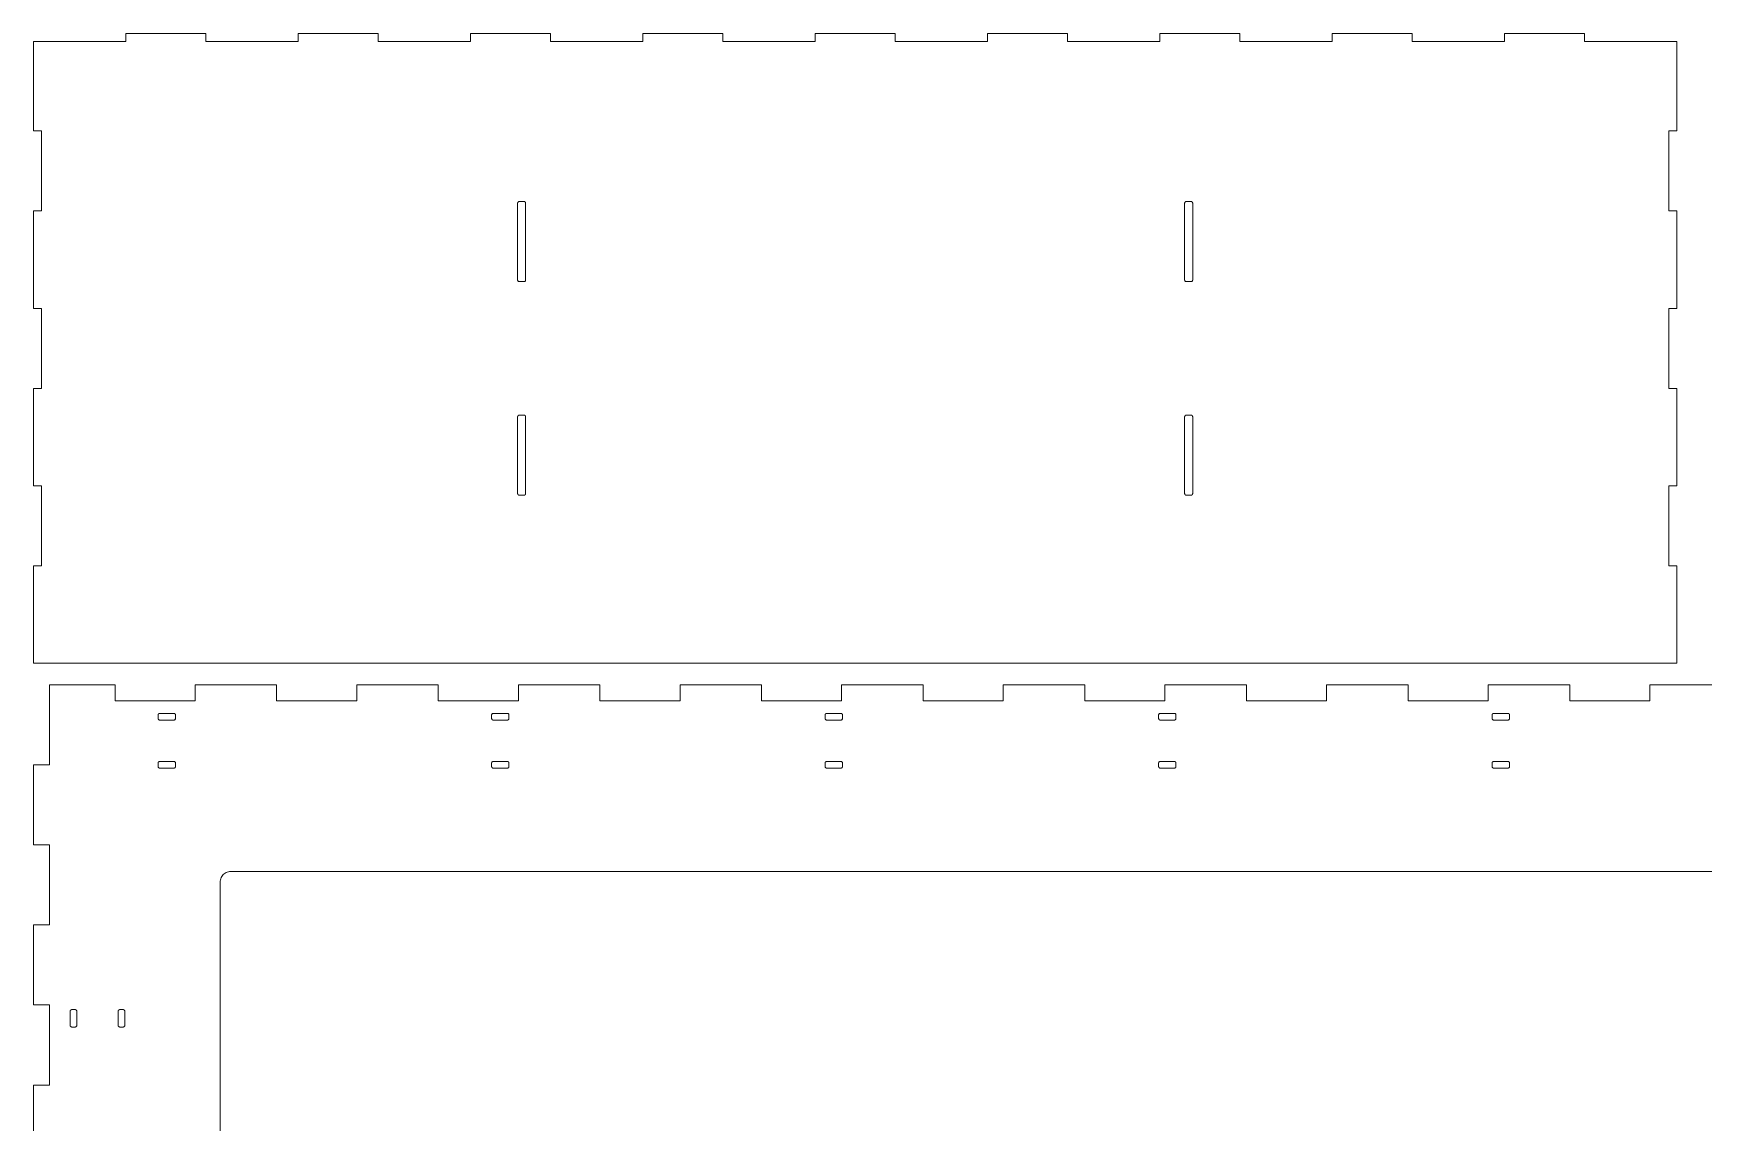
# Model space of a CAD drawing. Header units: millimetres. Extents: x 0 to 3016, y 0 to 2002.
# Drawn here: x 0 to 626, y 1594 to 2002 of the extents above; entities that cross this region are included whole.
import ezdxf

# ---------------------------------------------------------------- set-up
doc = ezdxf.new("R2010")
doc.units = ezdxf.units.MM
doc.layers.add('CORTE', color=1, linetype='Continuous', lineweight=0)

msp = doc.modelspace()

# ---------------------------------------------------------------- linework, layer by layer
at = {"layer": 'CORTE'}
for points in [[(0, 1766), (34.6, 1766), (64.6, 1766), (99.2, 1766), (129.2, 1766), (163.8, 1766), (193.8, 1766), (228.4, 1766), (258.4, 1766), (293, 1766), (323, 1766), (357.6, 1766), (387.6, 1766), (422.2, 1766), (452.2, 1766), (486.8, 1766), (516.8, 1766), (551.4, 1766), (581.4, 1766), (616, 1766), (616, 1802.5), (613, 1802.5), (613, 1832.5), (616, 1832.5), (616, 1869), (613, 1869), (613, 1899), (616, 1899), (616, 1935.5), (613, 1935.5), (613, 1965.5), (616, 1965.5), (616, 1999), (581.4, 1999), (581.4, 2002), (551.4, 2002), (551.4, 1999), (516.8, 1999), (516.8, 2002), (486.8, 2002), (486.8, 1999), (452.2, 1999), (452.2, 2002), (422.2, 2002), (422.2, 1999), (387.6, 1999), (387.6, 2002), (357.6, 2002), (357.6, 1999), (323, 1999), (323, 2002), (293, 2002), (293, 1999), (258.4, 1999), (258.4, 2002), (228.4, 2002), (228.4, 1999), (193.8, 1999), (193.8, 2002), (163.8, 2002), (163.8, 1999), (129.2, 1999), (129.2, 2002), (99.2, 2002), (99.2, 1999), (64.6, 1999), (64.6, 2002), (34.6, 2002), (34.6, 1999), (0, 1999), (0, 1965.5), (3, 1965.5), (3, 1935.5), (0, 1935.5), (0, 1899), (3, 1899), (3, 1869), (0, 1869), (0, 1832.5), (3, 1832.5), (3, 1802.5), (0, 1802.5), (0, 1766)], [(183.9, 1909), (183.967179, 1909.003773), (184.033513, 1909.015043), (184.098167, 1909.03367), (184.16033, 1909.059419), (184.219219, 1909.091965), (184.274094, 1909.130901), (184.324264, 1909.175736), (184.369099, 1909.225906), (184.408035, 1909.280781), (184.440581, 1909.33967), (184.46633, 1909.401833), (184.484957, 1909.466487), (184.496227, 1909.532821), (184.5, 1909.6), (184.5, 1938.4), (184.496227, 1938.467179), (184.484957, 1938.533513), (184.46633, 1938.598167), (184.440581, 1938.66033), (184.408035, 1938.719219), (184.369099, 1938.774094), (184.324264, 1938.824264), (184.274094, 1938.869099), (184.219219, 1938.908035), (184.16033, 1938.940581), (184.098167, 1938.96633), (184.033513, 1938.984957), (183.967179, 1938.996227), (183.9, 1939), (182.1, 1939), (182.032821, 1938.996227), (181.966487, 1938.984957), (181.901833, 1938.96633), (181.83967, 1938.940581), (181.780781, 1938.908035), (181.725906, 1938.869099), (181.675736, 1938.824264), (181.630901, 1938.774094), (181.591965, 1938.719219), (181.559419, 1938.66033), (181.53367, 1938.598167), (181.515043, 1938.533513), (181.503773, 1938.467179), (181.5, 1938.4), (181.5, 1909.6), (181.503773, 1909.532821), (181.515043, 1909.466487), (181.53367, 1909.401833), (181.559419, 1909.33967), (181.591965, 1909.280781), (181.630901, 1909.225906), (181.675736, 1909.175736), (181.725906, 1909.130901), (181.780781, 1909.091965), (181.83967, 1909.059419), (181.901833, 1909.03367), (181.966487, 1909.015043), (182.032821, 1909.003773), (182.1, 1909)], [(433.9, 1909), (433.967179, 1909.003773), (434.033513, 1909.015043), (434.098167, 1909.03367), (434.16033, 1909.059419), (434.219219, 1909.091965), (434.274094, 1909.130901), (434.324264, 1909.175736), (434.369099, 1909.225906), (434.408035, 1909.280781), (434.440581, 1909.33967), (434.46633, 1909.401833), (434.484957, 1909.466487), (434.496227, 1909.532821), (434.5, 1909.6), (434.5, 1938.4), (434.496227, 1938.467179), (434.484957, 1938.533513), (434.46633, 1938.598167), (434.440581, 1938.66033), (434.408035, 1938.719219), (434.369099, 1938.774094), (434.324264, 1938.824264), (434.274094, 1938.869099), (434.219219, 1938.908035), (434.16033, 1938.940581), (434.098167, 1938.96633), (434.033513, 1938.984957), (433.967179, 1938.996227), (433.9, 1939), (432.1, 1939), (432.032821, 1938.996227), (431.966487, 1938.984957), (431.901833, 1938.96633), (431.83967, 1938.940581), (431.780781, 1938.908035), (431.725906, 1938.869099), (431.675736, 1938.824264), (431.630901, 1938.774094), (431.591965, 1938.719219), (431.559419, 1938.66033), (431.53367, 1938.598167), (431.515043, 1938.533513), (431.503773, 1938.467179), (431.5, 1938.4), (431.5, 1909.6), (431.503773, 1909.532821), (431.515043, 1909.466487), (431.53367, 1909.401833), (431.559419, 1909.33967), (431.591965, 1909.280781), (431.630901, 1909.225906), (431.675736, 1909.175736), (431.725906, 1909.130901), (431.780781, 1909.091965), (431.83967, 1909.059419), (431.901833, 1909.03367), (431.966487, 1909.015043), (432.032821, 1909.003773), (432.1, 1909)], [(183.9, 1829), (183.967179, 1829.003773), (184.033513, 1829.015043), (184.098167, 1829.03367), (184.16033, 1829.059419), (184.219219, 1829.091965), (184.274094, 1829.130901), (184.324264, 1829.175736), (184.369099, 1829.225906), (184.408035, 1829.280781), (184.440581, 1829.33967), (184.46633, 1829.401833), (184.484957, 1829.466487), (184.496227, 1829.532821), (184.5, 1829.6), (184.5, 1858.4), (184.496227, 1858.467179), (184.484957, 1858.533513), (184.46633, 1858.598167), (184.440581, 1858.66033), (184.408035, 1858.719219), (184.369099, 1858.774094), (184.324264, 1858.824264), (184.274094, 1858.869099), (184.219219, 1858.908035), (184.16033, 1858.940581), (184.098167, 1858.96633), (184.033513, 1858.984957), (183.967179, 1858.996227), (183.9, 1859), (182.1, 1859), (182.032821, 1858.996227), (181.966487, 1858.984957), (181.901833, 1858.96633), (181.83967, 1858.940581), (181.780781, 1858.908035), (181.725906, 1858.869099), (181.675736, 1858.824264), (181.630901, 1858.774094), (181.591965, 1858.719219), (181.559419, 1858.66033), (181.53367, 1858.598167), (181.515043, 1858.533513), (181.503773, 1858.467179), (181.5, 1858.4), (181.5, 1829.6), (181.503773, 1829.532821), (181.515043, 1829.466487), (181.53367, 1829.401833), (181.559419, 1829.33967), (181.591965, 1829.280781), (181.630901, 1829.225906), (181.675736, 1829.175736), (181.725906, 1829.130901), (181.780781, 1829.091965), (181.83967, 1829.059419), (181.901833, 1829.03367), (181.966487, 1829.015043), (182.032821, 1829.003773), (182.1, 1829)], [(433.9, 1829), (433.967179, 1829.003773), (434.033513, 1829.015043), (434.098167, 1829.03367), (434.16033, 1829.059419), (434.219219, 1829.091965), (434.274094, 1829.130901), (434.324264, 1829.175736), (434.369099, 1829.225906), (434.408035, 1829.280781), (434.440581, 1829.33967), (434.46633, 1829.401833), (434.484957, 1829.466487), (434.496227, 1829.532821), (434.5, 1829.6), (434.5, 1858.4), (434.496227, 1858.467179), (434.484957, 1858.533513), (434.46633, 1858.598167), (434.440581, 1858.66033), (434.408035, 1858.719219), (434.369099, 1858.774094), (434.324264, 1858.824264), (434.274094, 1858.869099), (434.219219, 1858.908035), (434.16033, 1858.940581), (434.098167, 1858.96633), (434.033513, 1858.984957), (433.967179, 1858.996227), (433.9, 1859), (432.1, 1859), (432.032821, 1858.996227), (431.966487, 1858.984957), (431.901833, 1858.96633), (431.83967, 1858.940581), (431.780781, 1858.908035), (431.725906, 1858.869099), (431.675736, 1858.824264), (431.630901, 1858.774094), (431.591965, 1858.719219), (431.559419, 1858.66033), (431.53367, 1858.598167), (431.515043, 1858.533513), (431.503773, 1858.467179), (431.5, 1858.4), (431.5, 1829.6), (431.503773, 1829.532821), (431.515043, 1829.466487), (431.53367, 1829.401833), (431.559419, 1829.33967), (431.591965, 1829.280781), (431.630901, 1829.225906), (431.675736, 1829.175736), (431.725906, 1829.130901), (431.780781, 1829.091965), (431.83967, 1829.059419), (431.901833, 1829.03367), (431.966487, 1829.015043), (432.032821, 1829.003773), (432.1, 1829)], [(53.25, 1746.65), (53.246227, 1746.717179), (53.234957, 1746.783513), (53.21633, 1746.848167), (53.190581, 1746.91033), (53.158035, 1746.969219), (53.119099, 1747.024094), (53.074264, 1747.074264), (53.024094, 1747.119099), (52.969219, 1747.158035), (52.91033, 1747.190581), (52.848167, 1747.21633), (52.783513, 1747.234957), (52.717179, 1747.246227), (52.65, 1747.25), (47.35, 1747.25), (47.282821, 1747.246227), (47.216487, 1747.234957), (47.151833, 1747.21633), (47.08967, 1747.190581), (47.030781, 1747.158035), (46.975906, 1747.119099), (46.925736, 1747.074264), (46.880901, 1747.024094), (46.841965, 1746.969219), (46.809419, 1746.91033), (46.78367, 1746.848167), (46.765043, 1746.783513), (46.753773, 1746.717179), (46.75, 1746.65), (46.75, 1745.35), (46.753773, 1745.282821), (46.765043, 1745.216487), (46.78367, 1745.151833), (46.809419, 1745.08967), (46.841965, 1745.030781), (46.880901, 1744.975906), (46.925736, 1744.925736), (46.975906, 1744.880901), (47.030781, 1744.841965), (47.08967, 1744.809419), (47.151833, 1744.78367), (47.216487, 1744.765043), (47.282821, 1744.753773), (47.35, 1744.75), (52.65, 1744.75), (52.717179, 1744.753773), (52.783513, 1744.765043), (52.848167, 1744.78367), (52.91033, 1744.809419), (52.969219, 1744.841965), (53.024094, 1744.880901), (53.074264, 1744.925736), (53.119099, 1744.975906), (53.158035, 1745.030781), (53.190581, 1745.08967), (53.21633, 1745.151833), (53.234957, 1745.216487), (53.246227, 1745.282821), (53.25, 1745.35)], [(178.25, 1746.65), (178.246227, 1746.717179), (178.234957, 1746.783513), (178.21633, 1746.848167), (178.190581, 1746.91033), (178.158035, 1746.969219), (178.119099, 1747.024094), (178.074264, 1747.074264), (178.024094, 1747.119099), (177.969219, 1747.158035), (177.91033, 1747.190581), (177.848167, 1747.21633), (177.783513, 1747.234957), (177.717179, 1747.246227), (177.65, 1747.25), (172.35, 1747.25), (172.282821, 1747.246227), (172.216487, 1747.234957), (172.151833, 1747.21633), (172.08967, 1747.190581), (172.030781, 1747.158035), (171.975906, 1747.119099), (171.925736, 1747.074264), (171.880901, 1747.024094), (171.841965, 1746.969219), (171.809419, 1746.91033), (171.78367, 1746.848167), (171.765043, 1746.783513), (171.753773, 1746.717179), (171.75, 1746.65), (171.75, 1745.35), (171.753773, 1745.282821), (171.765043, 1745.216487), (171.78367, 1745.151833), (171.809419, 1745.08967), (171.841965, 1745.030781), (171.880901, 1744.975906), (171.925736, 1744.925736), (171.975906, 1744.880901), (172.030781, 1744.841965), (172.08967, 1744.809419), (172.151833, 1744.78367), (172.216487, 1744.765043), (172.282821, 1744.753773), (172.35, 1744.75), (177.65, 1744.75), (177.717179, 1744.753773), (177.783513, 1744.765043), (177.848167, 1744.78367), (177.91033, 1744.809419), (177.969219, 1744.841965), (178.024094, 1744.880901), (178.074264, 1744.925736), (178.119099, 1744.975906), (178.158035, 1745.030781), (178.190581, 1745.08967), (178.21633, 1745.151833), (178.234957, 1745.216487), (178.246227, 1745.282821), (178.25, 1745.35)], [(303.25, 1746.65), (303.246227, 1746.717179), (303.234957, 1746.783513), (303.21633, 1746.848167), (303.190581, 1746.91033), (303.158035, 1746.969219), (303.119099, 1747.024094), (303.074264, 1747.074264), (303.024094, 1747.119099), (302.969219, 1747.158035), (302.91033, 1747.190581), (302.848167, 1747.21633), (302.783513, 1747.234957), (302.717179, 1747.246227), (302.65, 1747.25), (297.35, 1747.25), (297.282821, 1747.246227), (297.216487, 1747.234957), (297.151833, 1747.21633), (297.08967, 1747.190581), (297.030781, 1747.158035), (296.975906, 1747.119099), (296.925736, 1747.074264), (296.880901, 1747.024094), (296.841965, 1746.969219), (296.809419, 1746.91033), (296.78367, 1746.848167), (296.765043, 1746.783513), (296.753773, 1746.717179), (296.75, 1746.65), (296.75, 1745.35), (296.753773, 1745.282821), (296.765043, 1745.216487), (296.78367, 1745.151833), (296.809419, 1745.08967), (296.841965, 1745.030781), (296.880901, 1744.975906), (296.925736, 1744.925736), (296.975906, 1744.880901), (297.030781, 1744.841965), (297.08967, 1744.809419), (297.151833, 1744.78367), (297.216487, 1744.765043), (297.282821, 1744.753773), (297.35, 1744.75), (302.65, 1744.75), (302.717179, 1744.753773), (302.783513, 1744.765043), (302.848167, 1744.78367), (302.91033, 1744.809419), (302.969219, 1744.841965), (303.024094, 1744.880901), (303.074264, 1744.925736), (303.119099, 1744.975906), (303.158035, 1745.030781), (303.190581, 1745.08967), (303.21633, 1745.151833), (303.234957, 1745.216487), (303.246227, 1745.282821), (303.25, 1745.35)], [(428.25, 1746.65), (428.246227, 1746.717179), (428.234957, 1746.783513), (428.21633, 1746.848167), (428.190581, 1746.91033), (428.158035, 1746.969219), (428.119099, 1747.024094), (428.074264, 1747.074264), (428.024094, 1747.119099), (427.969219, 1747.158035), (427.91033, 1747.190581), (427.848167, 1747.21633), (427.783513, 1747.234957), (427.717179, 1747.246227), (427.65, 1747.25), (422.35, 1747.25), (422.282821, 1747.246227), (422.216487, 1747.234957), (422.151833, 1747.21633), (422.08967, 1747.190581), (422.030781, 1747.158035), (421.975906, 1747.119099), (421.925736, 1747.074264), (421.880901, 1747.024094), (421.841965, 1746.969219), (421.809419, 1746.91033), (421.78367, 1746.848167), (421.765043, 1746.783513), (421.753773, 1746.717179), (421.75, 1746.65), (421.75, 1745.35), (421.753773, 1745.282821), (421.765043, 1745.216487), (421.78367, 1745.151833), (421.809419, 1745.08967), (421.841965, 1745.030781), (421.880901, 1744.975906), (421.925736, 1744.925736), (421.975906, 1744.880901), (422.030781, 1744.841965), (422.08967, 1744.809419), (422.151833, 1744.78367), (422.216487, 1744.765043), (422.282821, 1744.753773), (422.35, 1744.75), (427.65, 1744.75), (427.717179, 1744.753773), (427.783513, 1744.765043), (427.848167, 1744.78367), (427.91033, 1744.809419), (427.969219, 1744.841965), (428.024094, 1744.880901), (428.074264, 1744.925736), (428.119099, 1744.975906), (428.158035, 1745.030781), (428.190581, 1745.08967), (428.21633, 1745.151833), (428.234957, 1745.216487), (428.246227, 1745.282821), (428.25, 1745.35)], [(553.25, 1746.65), (553.246227, 1746.717179), (553.234957, 1746.783513), (553.21633, 1746.848167), (553.190581, 1746.91033), (553.158035, 1746.969219), (553.119099, 1747.024094), (553.074264, 1747.074264), (553.024094, 1747.119099), (552.969219, 1747.158035), (552.91033, 1747.190581), (552.848167, 1747.21633), (552.783513, 1747.234957), (552.717179, 1747.246227), (552.65, 1747.25), (547.35, 1747.25), (547.282821, 1747.246227), (547.216487, 1747.234957), (547.151833, 1747.21633), (547.08967, 1747.190581), (547.030781, 1747.158035), (546.975906, 1747.119099), (546.925736, 1747.074264), (546.880901, 1747.024094), (546.841965, 1746.969219), (546.809419, 1746.91033), (546.78367, 1746.848167), (546.765043, 1746.783513), (546.753773, 1746.717179), (546.75, 1746.65), (546.75, 1745.35), (546.753773, 1745.282821), (546.765043, 1745.216487), (546.78367, 1745.151833), (546.809419, 1745.08967), (546.841965, 1745.030781), (546.880901, 1744.975906), (546.925736, 1744.925736), (546.975906, 1744.880901), (547.030781, 1744.841965), (547.08967, 1744.809419), (547.151833, 1744.78367), (547.216487, 1744.765043), (547.282821, 1744.753773), (547.35, 1744.75), (552.65, 1744.75), (552.717179, 1744.753773), (552.783513, 1744.765043), (552.848167, 1744.78367), (552.91033, 1744.809419), (552.969219, 1744.841965), (553.024094, 1744.880901), (553.074264, 1744.925736), (553.119099, 1744.975906), (553.158035, 1745.030781), (553.190581, 1745.08967), (553.21633, 1745.151833), (553.234957, 1745.216487), (553.246227, 1745.282821), (553.25, 1745.35)], [(53.25, 1728.65), (53.246227, 1728.717179), (53.234957, 1728.783513), (53.21633, 1728.848167), (53.190581, 1728.91033), (53.158035, 1728.969219), (53.119099, 1729.024094), (53.074264, 1729.074264), (53.024094, 1729.119099), (52.969219, 1729.158035), (52.91033, 1729.190581), (52.848167, 1729.21633), (52.783513, 1729.234957), (52.717179, 1729.246227), (52.65, 1729.25), (47.35, 1729.25), (47.282821, 1729.246227), (47.216487, 1729.234957), (47.151833, 1729.21633), (47.08967, 1729.190581), (47.030781, 1729.158035), (46.975906, 1729.119099), (46.925736, 1729.074264), (46.880901, 1729.024094), (46.841965, 1728.969219), (46.809419, 1728.91033), (46.78367, 1728.848167), (46.765043, 1728.783513), (46.753773, 1728.717179), (46.75, 1728.65), (46.75, 1727.35), (46.753773, 1727.282821), (46.765043, 1727.216487), (46.78367, 1727.151833), (46.809419, 1727.08967), (46.841965, 1727.030781), (46.880901, 1726.975906), (46.925736, 1726.925736), (46.975906, 1726.880901), (47.030781, 1726.841965), (47.08967, 1726.809419), (47.151833, 1726.78367), (47.216487, 1726.765043), (47.282821, 1726.753773), (47.35, 1726.75), (52.65, 1726.75), (52.717179, 1726.753773), (52.783513, 1726.765043), (52.848167, 1726.78367), (52.91033, 1726.809419), (52.969219, 1726.841965), (53.024094, 1726.880901), (53.074264, 1726.925736), (53.119099, 1726.975906), (53.158035, 1727.030781), (53.190581, 1727.08967), (53.21633, 1727.151833), (53.234957, 1727.216487), (53.246227, 1727.282821), (53.25, 1727.35)], [(178.25, 1728.65), (178.246227, 1728.717179), (178.234957, 1728.783513), (178.21633, 1728.848167), (178.190581, 1728.91033), (178.158035, 1728.969219), (178.119099, 1729.024094), (178.074264, 1729.074264), (178.024094, 1729.119099), (177.969219, 1729.158035), (177.91033, 1729.190581), (177.848167, 1729.21633), (177.783513, 1729.234957), (177.717179, 1729.246227), (177.65, 1729.25), (172.35, 1729.25), (172.282821, 1729.246227), (172.216487, 1729.234957), (172.151833, 1729.21633), (172.08967, 1729.190581), (172.030781, 1729.158035), (171.975906, 1729.119099), (171.925736, 1729.074264), (171.880901, 1729.024094), (171.841965, 1728.969219), (171.809419, 1728.91033), (171.78367, 1728.848167), (171.765043, 1728.783513), (171.753773, 1728.717179), (171.75, 1728.65), (171.75, 1727.35), (171.753773, 1727.282821), (171.765043, 1727.216487), (171.78367, 1727.151833), (171.809419, 1727.08967), (171.841965, 1727.030781), (171.880901, 1726.975906), (171.925736, 1726.925736), (171.975906, 1726.880901), (172.030781, 1726.841965), (172.08967, 1726.809419), (172.151833, 1726.78367), (172.216487, 1726.765043), (172.282821, 1726.753773), (172.35, 1726.75), (177.65, 1726.75), (177.717179, 1726.753773), (177.783513, 1726.765043), (177.848167, 1726.78367), (177.91033, 1726.809419), (177.969219, 1726.841965), (178.024094, 1726.880901), (178.074264, 1726.925736), (178.119099, 1726.975906), (178.158035, 1727.030781), (178.190581, 1727.08967), (178.21633, 1727.151833), (178.234957, 1727.216487), (178.246227, 1727.282821), (178.25, 1727.35)], [(303.25, 1728.65), (303.246227, 1728.717179), (303.234957, 1728.783513), (303.21633, 1728.848167), (303.190581, 1728.91033), (303.158035, 1728.969219), (303.119099, 1729.024094), (303.074264, 1729.074264), (303.024094, 1729.119099), (302.969219, 1729.158035), (302.91033, 1729.190581), (302.848167, 1729.21633), (302.783513, 1729.234957), (302.717179, 1729.246227), (302.65, 1729.25), (297.35, 1729.25), (297.282821, 1729.246227), (297.216487, 1729.234957), (297.151833, 1729.21633), (297.08967, 1729.190581), (297.030781, 1729.158035), (296.975906, 1729.119099), (296.925736, 1729.074264), (296.880901, 1729.024094), (296.841965, 1728.969219), (296.809419, 1728.91033), (296.78367, 1728.848167), (296.765043, 1728.783513), (296.753773, 1728.717179), (296.75, 1728.65), (296.75, 1727.35), (296.753773, 1727.282821), (296.765043, 1727.216487), (296.78367, 1727.151833), (296.809419, 1727.08967), (296.841965, 1727.030781), (296.880901, 1726.975906), (296.925736, 1726.925736), (296.975906, 1726.880901), (297.030781, 1726.841965), (297.08967, 1726.809419), (297.151833, 1726.78367), (297.216487, 1726.765043), (297.282821, 1726.753773), (297.35, 1726.75), (302.65, 1726.75), (302.717179, 1726.753773), (302.783513, 1726.765043), (302.848167, 1726.78367), (302.91033, 1726.809419), (302.969219, 1726.841965), (303.024094, 1726.880901), (303.074264, 1726.925736), (303.119099, 1726.975906), (303.158035, 1727.030781), (303.190581, 1727.08967), (303.21633, 1727.151833), (303.234957, 1727.216487), (303.246227, 1727.282821), (303.25, 1727.35)], [(428.25, 1728.65), (428.246227, 1728.717179), (428.234957, 1728.783513), (428.21633, 1728.848167), (428.190581, 1728.91033), (428.158035, 1728.969219), (428.119099, 1729.024094), (428.074264, 1729.074264), (428.024094, 1729.119099), (427.969219, 1729.158035), (427.91033, 1729.190581), (427.848167, 1729.21633), (427.783513, 1729.234957), (427.717179, 1729.246227), (427.65, 1729.25), (422.35, 1729.25), (422.282821, 1729.246227), (422.216487, 1729.234957), (422.151833, 1729.21633), (422.08967, 1729.190581), (422.030781, 1729.158035), (421.975906, 1729.119099), (421.925736, 1729.074264), (421.880901, 1729.024094), (421.841965, 1728.969219), (421.809419, 1728.91033), (421.78367, 1728.848167), (421.765043, 1728.783513), (421.753773, 1728.717179), (421.75, 1728.65), (421.75, 1727.35), (421.753773, 1727.282821), (421.765043, 1727.216487), (421.78367, 1727.151833), (421.809419, 1727.08967), (421.841965, 1727.030781), (421.880901, 1726.975906), (421.925736, 1726.925736), (421.975906, 1726.880901), (422.030781, 1726.841965), (422.08967, 1726.809419), (422.151833, 1726.78367), (422.216487, 1726.765043), (422.282821, 1726.753773), (422.35, 1726.75), (427.65, 1726.75), (427.717179, 1726.753773), (427.783513, 1726.765043), (427.848167, 1726.78367), (427.91033, 1726.809419), (427.969219, 1726.841965), (428.024094, 1726.880901), (428.074264, 1726.925736), (428.119099, 1726.975906), (428.158035, 1727.030781), (428.190581, 1727.08967), (428.21633, 1727.151833), (428.234957, 1727.216487), (428.246227, 1727.282821), (428.25, 1727.35)], [(553.25, 1728.65), (553.246227, 1728.717179), (553.234957, 1728.783513), (553.21633, 1728.848167), (553.190581, 1728.91033), (553.158035, 1728.969219), (553.119099, 1729.024094), (553.074264, 1729.074264), (553.024094, 1729.119099), (552.969219, 1729.158035), (552.91033, 1729.190581), (552.848167, 1729.21633), (552.783513, 1729.234957), (552.717179, 1729.246227), (552.65, 1729.25), (547.35, 1729.25), (547.282821, 1729.246227), (547.216487, 1729.234957), (547.151833, 1729.21633), (547.08967, 1729.190581), (547.030781, 1729.158035), (546.975906, 1729.119099), (546.925736, 1729.074264), (546.880901, 1729.024094), (546.841965, 1728.969219), (546.809419, 1728.91033), (546.78367, 1728.848167), (546.765043, 1728.783513), (546.753773, 1728.717179), (546.75, 1728.65), (546.75, 1727.35), (546.753773, 1727.282821), (546.765043, 1727.216487), (546.78367, 1727.151833), (546.809419, 1727.08967), (546.841965, 1727.030781), (546.880901, 1726.975906), (546.925736, 1726.925736), (546.975906, 1726.880901), (547.030781, 1726.841965), (547.08967, 1726.809419), (547.151833, 1726.78367), (547.216487, 1726.765043), (547.282821, 1726.753773), (547.35, 1726.75), (552.65, 1726.75), (552.717179, 1726.753773), (552.783513, 1726.765043), (552.848167, 1726.78367), (552.91033, 1726.809419), (552.969219, 1726.841965), (553.024094, 1726.880901), (553.074264, 1726.925736), (553.119099, 1726.975906), (553.158035, 1727.030781), (553.190581, 1727.08967), (553.21633, 1727.151833), (553.234957, 1727.216487), (553.246227, 1727.282821), (553.25, 1727.35)], [(16.25, 1635.65), (16.246227, 1635.717179), (16.234957, 1635.783513), (16.21633, 1635.848167), (16.190581, 1635.91033), (16.158035, 1635.969219), (16.119099, 1636.024094), (16.074264, 1636.074264), (16.024094, 1636.119099), (15.969219, 1636.158035), (15.91033, 1636.190581), (15.848167, 1636.21633), (15.783513, 1636.234957), (15.717179, 1636.246227), (15.65, 1636.25), (14.35, 1636.25), (14.282821, 1636.246227), (14.216487, 1636.234957), (14.151833, 1636.21633), (14.08967, 1636.190581), (14.030781, 1636.158035), (13.975906, 1636.119099), (13.925736, 1636.074264), (13.880901, 1636.024094), (13.841965, 1635.969219), (13.809419, 1635.91033), (13.78367, 1635.848167), (13.765043, 1635.783513), (13.753773, 1635.717179), (13.75, 1635.65), (13.75, 1630.35), (13.753773, 1630.282821), (13.765043, 1630.216487), (13.78367, 1630.151833), (13.809419, 1630.08967), (13.841965, 1630.030781), (13.880901, 1629.975906), (13.925736, 1629.925736), (13.975906, 1629.880901), (14.030781, 1629.841965), (14.08967, 1629.809419), (14.151833, 1629.78367), (14.216487, 1629.765043), (14.282821, 1629.753773), (14.35, 1629.75), (15.65, 1629.75), (15.717179, 1629.753773), (15.783513, 1629.765043), (15.848167, 1629.78367), (15.91033, 1629.809419), (15.969219, 1629.841965), (16.024094, 1629.880901), (16.074264, 1629.925736), (16.119099, 1629.975906), (16.158035, 1630.030781), (16.190581, 1630.08967), (16.21633, 1630.151833), (16.234957, 1630.216487), (16.246227, 1630.282821), (16.25, 1630.35)], [(34.25, 1635.65), (34.246227, 1635.717179), (34.234957, 1635.783513), (34.21633, 1635.848167), (34.190581, 1635.91033), (34.158035, 1635.969219), (34.119099, 1636.024094), (34.074264, 1636.074264), (34.024094, 1636.119099), (33.969219, 1636.158035), (33.91033, 1636.190581), (33.848167, 1636.21633), (33.783513, 1636.234957), (33.717179, 1636.246227), (33.65, 1636.25), (32.35, 1636.25), (32.282821, 1636.246227), (32.216487, 1636.234957), (32.151833, 1636.21633), (32.08967, 1636.190581), (32.030781, 1636.158035), (31.975906, 1636.119099), (31.925736, 1636.074264), (31.880901, 1636.024094), (31.841965, 1635.969219), (31.809419, 1635.91033), (31.78367, 1635.848167), (31.765043, 1635.783513), (31.753773, 1635.717179), (31.75, 1635.65), (31.75, 1630.35), (31.753773, 1630.282821), (31.765043, 1630.216487), (31.78367, 1630.151833), (31.809419, 1630.08967), (31.841965, 1630.030781), (31.880901, 1629.975906), (31.925736, 1629.925736), (31.975906, 1629.880901), (32.030781, 1629.841965), (32.08967, 1629.809419), (32.151833, 1629.78367), (32.216487, 1629.765043), (32.282821, 1629.753773), (32.35, 1629.75), (33.65, 1629.75), (33.717179, 1629.753773), (33.783513, 1629.765043), (33.848167, 1629.78367), (33.91033, 1629.809419), (33.969219, 1629.841965), (34.024094, 1629.880901), (34.074264, 1629.925736), (34.119099, 1629.975906), (34.158035, 1630.030781), (34.190581, 1630.08967), (34.21633, 1630.151833), (34.234957, 1630.216487), (34.246227, 1630.282821), (34.25, 1630.35)]]:
    msp.add_lwpolyline(points, close=True, dxfattribs=at)
for points in [[(636.470588, 1758), (605.882353, 1758), (605.882353, 1752), (575.882353, 1752), (575.882353, 1758), (545.294118, 1758), (545.294118, 1752), (515.294118, 1752), (515.294118, 1758), (484.705882, 1758), (484.705882, 1752), (454.705882, 1752), (454.705882, 1758), (424.117647, 1758), (424.117647, 1752), (394.117647, 1752), (394.117647, 1758), (363.529412, 1758), (363.529412, 1752), (333.529412, 1752), (333.529412, 1758), (302.941176, 1758), (302.941176, 1752), (272.941176, 1752), (272.941176, 1758), (242.352941, 1758), (242.352941, 1752), (212.352941, 1752), (212.352941, 1758), (181.764706, 1758), (181.764706, 1752), (151.764706, 1752), (151.764706, 1758), (121.176471, 1758), (121.176471, 1752), (91.176471, 1752), (91.176471, 1758), (60.588235, 1758), (60.588235, 1752), (30.588235, 1752), (30.588235, 1758), (6, 1758), (6, 1728), (0, 1728), (0, 1698), (6, 1698), (6, 1668), (0, 1668), (0, 1638), (6, 1638), (6, 1608), (0, 1608), (0, 1578)], [(926, 1688), (74, 1688), (73.552142, 1687.974849), (73.109916, 1687.899712), (72.678884, 1687.775533), (72.264465, 1687.603875), (71.871872, 1687.386897), (71.506041, 1687.127326), (71.171573, 1686.828427), (70.872674, 1686.493959), (70.613103, 1686.128128), (70.396125, 1685.735535), (70.224467, 1685.321116), (70.100288, 1684.890084), (70.025151, 1684.447858), (70, 1684), (70, 1082)]]:
    msp.add_lwpolyline(points, dxfattribs=at)

doc.saveas('drawing.dxf')
